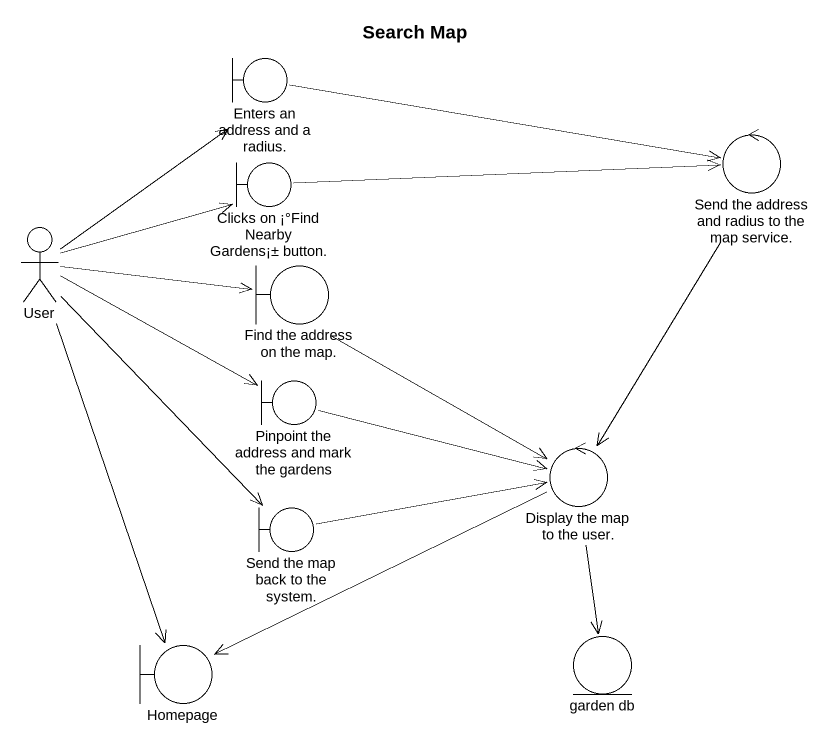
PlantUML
@startuml
title Search Map
boundary "Enters an address and a radius." as Enters_an_address_and_a
control "Send the address and radius to the map service." as Send_the_address_and_radius
boundary "Clicks on ¡°Find Nearby Gardens¡± button." as Clicks_on_Find_Nearby
actor User
boundary "Find the address on the map." as Find_the_address_on_the_map
boundary "Pinpoint the address and mark the gardens" as Pinpoint_the_address_and
control "Display the map to the user." as Display_the_map_to_the_user
boundary "Send the map back to the system." as Send_the_map_back_to_the
boundary Homepage
entity "garden db" as garden_db
Enters_an_address_and_a -right-> Send_the_address_and_radius
Send_the_address_and_radius --> Display_the_map_to_the_user
Clicks_on_Find_Nearby -right-> Send_the_address_and_radius
User -up-> Enters_an_address_and_a
User -right-> Clicks_on_Find_Nearby
User -right-> Find_the_address_on_the_map
User -right-> Pinpoint_the_address_and
User --> Send_the_map_back_to_the
User --> Homepage
Find_the_address_on_the_map --> Display_the_map_to_the_user
Pinpoint_the_address_and -right-> Display_the_map_to_the_user
Display_the_map_to_the_user -left-> Homepage
Display_the_map_to_the_user --> garden_db
Send_the_map_back_to_the -right-> Display_the_map_to_the_user
@enduml
